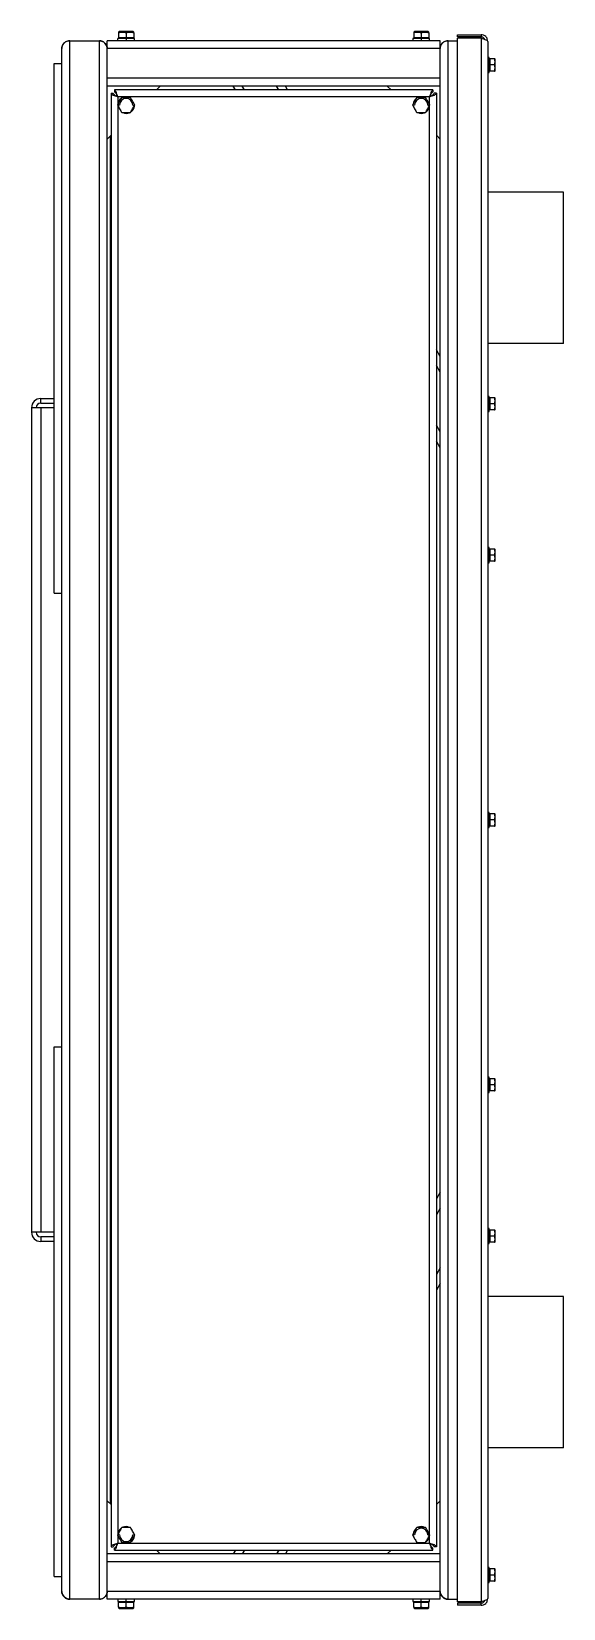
# Paper-space layout '_Sinistra' of a CAD drawing. Header units: millimetres. Extents: x -216 to 136, y -521 to 521.
import ezdxf

# ---------------------------------------------------------------- set-up
doc = ezdxf.new("R2010")
doc.units = ezdxf.units.MM

psp = doc.layouts.new('_Sinistra')

# ---------------------------------------------------------------- linework, layer by layer
at = {"color": 7, "linetype": 'Continuous', "lineweight": 25}
for p, q in [((-190.5, -515), (-190.5, 515)), ((-190.5, 515), (-170.9, 515)), ((-170.9, -515), (-170.9, 515)), ((54.3, 515), (-165.7, 515)), ((-165.7, -515), (-165.7, 515)), ((-158.7, 515), (-158.7, 516.6)), ((-147.7, 516.6), (-158.7, 516.6)), ((-157.6, 521.1), (-158.2, 520.7)), ((-158.2, 520.3), (-158.2, 517.1)), ((-158.2, 517.1), (-148.2, 517.1)), ((-148.9, 521.1), (-157.6, 521.1)), ((-157.2, 517.1), (-157.2, 516.6)), ((-153.2, 521.1), (-153.2, 515)), ((-149.2, 516.6), (-149.2, 517.1)), ((-148.2, 520.7), (-148.9, 521.1)), ((-148.2, 520.3), (-148.2, 517.1)), ((-147.7, 515), (-147.7, 516.6)), ((36.3, 516.6), (36.3, 515)), ((47.3, 516.6), (36.3, 516.6)), ((37.4, 521.1), (36.8, 520.7)), ((36.8, 520.3), (36.8, 517.1)), ((36.8, 517.1), (46.8, 517.1)), ((46.1, 521.1), (37.4, 521.1)), ((37.8, 517.1), (37.8, 516.6)), ((41.8, 521.1), (41.8, 515)), ((45.8, 516.6), (45.8, 517.1)), ((46.8, 520.7), (46.1, 521.1)), ((46.8, 520.3), (46.8, 517.1)), ((47.3, 515), (47.3, 516.6)), ((54.3, -515), (54.3, 515)), ((59.5, 515), (65.8, 515)), ((59.5, -515), (59.5, 515)), ((65.8, 519), (81.3, 519)), ((65.8, 517.5), (65.8, 519)), ((81.3, 517.5), (65.8, 517.5)), ((65.8, -516.8), (65.8, 516.8)), ((81.3, 516.8), (65.8, 516.8)), ((81.3, 519), (81.3, 517.5)), ((81.3, 516.8), (81.3, -516.8)), ((85.8, 514.5), (85.8, -514.5)), ((-195.7, -509.8), (-195.7, 509.8)), ((54.3, 509.8), (-165.7, 509.8)), ((86.6, 504), (85.8, 504)), ((85.8, 501.7), (86.6, 501.7)), ((86.6, 494), (86.6, 504)), ((87.1, 502), (86.6, 502)), ((87.1, 503), (87.1, 495)), ((90.1, 503), (87.1, 503)), ((90.6, 502.8), (90.4, 503)), ((90.6, 495.2), (90.6, 502.8)), ((-200.7, 500), (-195.7, 500)), ((-200.7, 150), (-200.7, 500)), ((54.3, 490.2), (-165.7, 490.2)), ((85.8, 494), (86.6, 494)), ((90.6, 499), (86.6, 499)), ((86.6, 496), (87.1, 496)), ((90.1, 495), (87.1, 495)), ((90.4, 495), (90.6, 495.2)), ((54.3, 485), (-165.7, 485)), ((-163.2, 480.3), (-163.2, -480.3)), ((-163.2, 480.3), (-161.7, 480.3)), ((49.5, 482.5), (-161, 482.5)), ((-161, 482.5), (-161, 481)), ((-130.7, 485), (-133.2, 482.5)), ((-81, 482.5), (-82.4, 485)), ((-75, 482.5), (-76.5, 485)), ((-52.4, 482.5), (-53.9, 485)), ((-46.5, 482.5), (-47.9, 485)), ((21.8, 482.5), (19.3, 485)), ((49.5, 482.5), (49.5, 481)), ((51.8, 480.3), (50.3, 480.3)), ((51.8, 480.3), (51.8, -480.3)), ((-157.6, 472.5), (-159, 472.5)), ((47.3, 478), (-158.7, 478)), ((-158.7, 478), (-158.7, 473)), ((-158.7, 472), (-158.7, -472)), ((-148.9, 472.5), (-147.5, 472.5)), ((37.4, 472.5), (36, 472.5)), ((46.1, 472.5), (47.5, 472.5)), ((47.3, 473), (47.3, 478)), ((47.3, -472), (47.3, 472)), ((-163.2, 452.5), (-165.7, 450)), ((-163.7, 452), (-163.7, -452)), ((54.3, 450), (51.8, 452.5)), ((135.8, 415), (85.8, 415)), ((135.8, 315), (135.8, 415)), ((-163.2, 345), (-163.7, 345)), ((135.8, 315), (85.8, 315)), ((54.3, 306.4), (51.8, 310.8)), ((-163.2, 300), (-163.7, 300)), ((54.3, 296), (51.8, 300.3)), ((-215.7, 272.5), (-215.7, -272.5)), ((-200.7, 272.5), (-215.7, 272.5)), ((-209.7, 275.5), (-209.7, 278.5)), ((-209.7, 278.5), (-200.7, 278.5)), ((-209.7, 275.5), (-200.7, 275.5)), ((-209.7, 272.5), (-209.7, -272.5)), ((-163.2, 272.5), (-163.7, 272.5)), ((86.6, 280), (85.8, 280)), ((85.8, 277.7), (86.6, 277.7)), ((86.6, 270), (86.6, 280)), ((87.1, 278), (86.6, 278)), ((90.6, 275), (86.6, 275)), ((86.6, 272), (87.1, 272)), ((87.1, 279), (87.1, 271)), ((90.1, 279), (87.1, 279)), ((90.1, 271), (87.1, 271)), ((90.6, 278.8), (90.4, 279)), ((90.4, 271), (90.6, 271.2)), ((90.6, 271.2), (90.6, 278.8)), ((54.3, 256.5), (51.8, 260.9)), ((85.8, 270), (86.6, 270)), ((54.3, 246), (51.8, 250.4)), ((86.6, 180), (85.8, 180)), ((85.8, 177.7), (86.6, 177.7)), ((86.6, 170), (86.6, 180)), ((87.1, 178), (86.6, 178)), ((87.1, 179), (87.1, 171)), ((90.1, 179), (87.1, 179)), ((90.6, 178.8), (90.4, 179)), ((90.6, 171.2), (90.6, 178.8)), ((85.8, 170), (86.6, 170)), ((90.6, 175), (86.6, 175)), ((86.6, 172), (87.1, 172)), ((90.1, 171), (87.1, 171)), ((90.4, 171), (90.6, 171.2)), ((-200.7, 150), (-195.7, 150)), ((86.6, 5), (85.8, 5)), ((85.8, 2.7), (86.6, 2.7)), ((86.6, -5), (86.6, 5)), ((87.1, 3), (86.6, 3)), ((87.1, 4), (87.1, -4)), ((90.1, 4), (87.1, 4)), ((90.6, 3.8), (90.4, 4)), ((90.6, -3.8), (90.6, 3.8)), ((85.8, -5), (86.6, -5)), ((90.6, 0), (86.6, 0)), ((86.6, -3), (87.1, -3)), ((90.1, -4), (87.1, -4)), ((90.4, -4), (90.6, -3.8)), ((-200.7, -150), (-195.7, -150)), ((-200.7, -500), (-200.7, -150)), ((86.6, -170), (85.8, -170)), ((85.8, -172.3), (86.6, -172.3)), ((86.6, -180), (86.6, -170)), ((87.1, -172), (86.6, -172)), ((90.6, -175), (86.6, -175)), ((87.1, -171), (87.1, -179)), ((90.1, -171), (87.1, -171)), ((90.6, -171.2), (90.4, -171)), ((90.6, -178.8), (90.6, -171.2)), ((85.8, -180), (86.6, -180)), ((86.6, -178), (87.1, -178)), ((90.1, -179), (87.1, -179)), ((90.4, -179), (90.6, -178.8)), ((54.3, -246), (51.8, -250.4)), ((54.3, -256.5), (51.8, -260.9)), ((86.6, -270), (85.8, -270)), ((86.6, -280), (86.6, -270)), ((-200.7, -272.5), (-215.7, -272.5)), ((-209.7, -275.5), (-209.7, -278.5)), ((-200.7, -275.5), (-209.7, -275.5)), ((-200.7, -278.5), (-209.7, -278.5)), ((-163.2, -272.5), (-163.7, -272.5)), ((85.8, -272.3), (86.6, -272.3)), ((85.8, -280), (86.6, -280)), ((87.1, -272), (86.6, -272)), ((90.6, -275), (86.6, -275)), ((86.6, -278), (87.1, -278)), ((87.1, -271), (87.1, -279)), ((90.1, -271), (87.1, -271)), ((90.1, -279), (87.1, -279)), ((90.6, -271.2), (90.4, -271)), ((90.4, -279), (90.6, -278.8)), ((90.6, -278.8), (90.6, -271.2)), ((-163.2, -300), (-163.7, -300)), ((54.3, -296), (51.8, -300.3)), ((54.3, -306.4), (51.8, -310.8)), ((135.8, -315), (85.8, -315)), ((135.8, -415), (135.8, -315)), ((-163.2, -345), (-163.7, -345)), ((-163.2, -346.2), (-163.7, -346.2)), ((135.8, -415), (85.8, -415)), ((-165.7, -450), (-163.2, -452.5)), ((51.8, -452.5), (54.3, -450)), ((-157.6, -472.5), (-159, -472.5)), ((-158.7, -473), (-158.7, -478)), ((-158.7, -478), (47.3, -478)), ((-148.9, -472.5), (-147.5, -472.5)), ((37.4, -472.5), (36, -472.5)), ((46.1, -472.5), (47.5, -472.5)), ((47.3, -478), (47.3, -473)), ((54.3, -485), (-165.7, -485)), ((-163.2, -480.3), (-161.7, -480.3)), ((-161, -482.5), (-161, -481)), ((-161, -482.5), (49.5, -482.5)), ((-133.2, -482.5), (-130.7, -485)), ((-81, -482.5), (-82.4, -485)), ((-75, -482.5), (-76.5, -485)), ((-52.4, -482.5), (-53.9, -485)), ((-46.5, -482.5), (-47.9, -485)), ((19.3, -485), (21.8, -482.5)), ((49.5, -482.5), (49.5, -481)), ((51.8, -480.3), (50.3, -480.3)), ((-200.7, -500), (-195.7, -500)), ((54.3, -490.2), (-165.7, -490.2)), ((86.6, -494), (85.8, -494)), ((85.8, -496.3), (86.6, -496.3)), ((86.6, -504), (86.6, -494)), ((87.1, -496), (86.6, -496)), ((90.6, -499), (86.6, -499)), ((87.1, -495), (87.1, -503)), ((90.1, -495), (87.1, -495)), ((90.6, -495.2), (90.4, -495)), ((90.6, -502.8), (90.6, -495.2)), ((54.3, -509.8), (-165.7, -509.8)), ((85.8, -504), (86.6, -504)), ((86.6, -502), (87.1, -502)), ((90.1, -503), (87.1, -503)), ((90.4, -503), (90.6, -502.8)), ((-170.9, -515), (-190.5, -515)), ((54.3, -515), (-165.7, -515)), ((-158.7, -515), (-158.7, -516.6)), ((-158.7, -516.6), (-147.7, -516.6)), ((-148.2, -517.1), (-158.2, -517.1)), ((-158.2, -520.3), (-158.2, -517.1)), ((-158.2, -520.7), (-157.6, -521.1)), ((-157.2, -516.6), (-157.2, -517.1)), ((-153.2, -521.1), (-153.2, -515)), ((-149.2, -517.1), (-149.2, -516.6)), ((-148.9, -521.1), (-148.2, -520.7)), ((-148.2, -520.3), (-148.2, -517.1)), ((-147.7, -516.6), (-147.7, -515)), ((36.3, -515), (36.3, -516.6)), ((36.3, -516.6), (47.3, -516.6)), ((46.8, -517.1), (36.8, -517.1)), ((36.8, -520.3), (36.8, -517.1)), ((36.8, -520.7), (37.4, -521.1)), ((37.8, -516.6), (37.8, -517.1)), ((41.8, -521.1), (41.8, -515)), ((45.8, -517.1), (45.8, -516.6)), ((46.1, -521.1), (46.8, -520.7)), ((46.8, -520.3), (46.8, -517.1)), ((47.3, -516.6), (47.3, -515)), ((59.5, -515), (65.8, -515)), ((81.3, -516.8), (65.8, -516.8)), ((65.8, -517.5), (65.8, -519)), ((81.3, -517.5), (65.8, -517.5)), ((81.3, -519), (65.8, -519)), ((81.3, -519), (81.3, -517.5)), ((-157.6, -521.1), (-148.9, -521.1)), ((37.4, -521.1), (46.1, -521.1))]:
    psp.add_line(p, q, dxfattribs=at)
for centre, radius, start, end in [((-153.2, 472.5), 5.5, 127.4937, 172.1802), ((-153.2, 472.5), 4.39, 0, 180), ((-153.2, 472.5), 5.5, 65.5154, 113.664), ((-153.2, 472.5), 5.5, 307.4937, 352.1802), ((41.8, 472.5), 5.5, 127.4937, 172.1802), ((41.8, 472.5), 4.39, 0, 180), ((41.8, 472.5), 5.5, 65.5154, 113.664), ((41.8, 472.5), 5.5, 307.4937, 352.1802), ((-153.2, 472.5), 5.5, 245.5154, 293.664), ((41.8, 472.5), 5.5, 245.5154, 293.664), ((-209.7, 272.5), 6, 90, 180), ((-209.7, 272.5), 3, 90, 180), ((-209.7, -272.5), 6, 180, 270), ((-209.7, -272.5), 3, 180, 270), ((-153.2, -472.5), 5.5, 127.4937, 172.1802), ((-153.2, -472.5), 5.5, 65.5154, 113.664), ((41.8, -472.5), 5.5, 127.4937, 172.1802), ((41.8, -472.5), 4.39, 0, 180), ((41.8, -472.5), 5.5, 65.5154, 113.664), ((-153.2, -472.5), 4.39, 180, 0), ((-153.2, -472.5), 5.5, 245.5154, 293.664), ((-153.2, -472.5), 5.5, 307.4937, 352.1802), ((41.8, -472.5), 5.5, 245.5154, 293.664), ((41.8, -472.5), 5.5, 307.4937, 352.1802)]:
    psp.add_arc(centre, radius, start, end, dxfattribs=at)
for points, knots in [([(-195.7, 509.8), (-195.7, 510.3), (-195.6, 511.2), (-195, 512.6), (-194, 513.8), (-192.9, 514.5), (-191.7, 514.9), (-190.9, 515), (-190.5, 515)], [0, 0, 0, 0, 0.204354, 0.415712, 0.616815, 0.759332, 0.886228, 1, 1, 1, 1]), ([(-190.5, 515), (-191, 515), (-192.1, 514.9), (-193.5, 514.2), (-194.7, 513), (-195.6, 511.5), (-195.7, 510.4), (-195.7, 509.8)], [0, 0, 0, 0, 0.146754, 0.316126, 0.510248, 0.757793, 1, 1, 1, 1]), ([(-170.9, 515), (-170.5, 515), (-169.4, 514.9), (-168, 514.2), (-166.7, 513), (-165.9, 511.5), (-165.8, 510.4), (-165.7, 509.8)], [0, 0, 0, 0, 0.146754, 0.316126, 0.510248, 0.757793, 1, 1, 1, 1]), ([(-165.7, 509.8), (-165.8, 510.3), (-165.9, 511.2), (-166.5, 512.6), (-167.5, 513.8), (-168.6, 514.5), (-169.8, 514.9), (-170.6, 515), (-170.9, 515)], [0, 0, 0, 0, 0.204354, 0.415712, 0.616815, 0.759332, 0.886228, 1, 1, 1, 1]), ([(-158.2, 520.7), (-158.2, 520.7), (-158.2, 520.9), (-158.2, 520.6), (-158.2, 520.3)], [0, 0, 0, 0, 0.000276, 1, 1, 1, 1]), ([(-158.2, 520.3), (-157.4, 520.5), (-155.7, 521), (-154.1, 520.5), (-153.2, 520.3)], [0, 0, 0, 0, 0.499067, 1, 1, 1, 1]), ([(-153.2, 520.3), (-152.4, 520.5), (-150.7, 521), (-149.1, 520.5), (-148.2, 520.3)], [0, 0, 0, 0, 0.4990672, 1, 1, 1, 1]), ([(-148.2, 520.3), (-148.2, 520.6), (-148.2, 520.9), (-148.2, 520.7), (-148.2, 520.7)], [0, 0, 0, 0, 0.999724, 1, 1, 1, 1]), ([(36.8, 520.7), (36.8, 520.7), (36.8, 520.9), (36.8, 520.6), (36.8, 520.3)], [0, 0, 0, 0, 0.000276, 1, 1, 1, 1]), ([(36.8, 520.3), (37.6, 520.5), (39.3, 521), (40.9, 520.5), (41.8, 520.3)], [0, 0, 0, 0, 0.499067, 1, 1, 1, 1]), ([(41.8, 520.3), (42.6, 520.5), (44.3, 521), (45.9, 520.5), (46.8, 520.3)], [0, 0, 0, 0, 0.4990672, 1, 1, 1, 1]), ([(46.8, 520.3), (46.8, 520.6), (46.8, 520.9), (46.8, 520.7), (46.8, 520.7)], [0, 0, 0, 0, 0.999724, 1, 1, 1, 1]), ([(59.5, 515), (59, 515), (57.9, 514.9), (56.5, 514.2), (55.3, 513), (54.4, 511.5), (54.3, 510.4), (54.3, 509.8)], [0, 0, 0, 0, 0.146754, 0.316126, 0.510248, 0.757793, 1, 1, 1, 1]), ([(54.3, 509.8), (54.3, 510.3), (54.4, 511.2), (55, 512.6), (56, 513.8), (57.1, 514.5), (58.3, 514.9), (59.1, 515), (59.5, 515)], [0, 0, 0, 0, 0.204354, 0.415712, 0.616815, 0.759332, 0.886228, 1, 1, 1, 1]), ([(83.9, 515.9), (83.7, 516.1), (83.4, 516.7), (82.4, 517.4), (81.6, 517.5), (81.3, 517.5)], [0, 0, 0, 0, 0.2800088, 0.6400044, 1, 1, 1, 1]), ([(90.1, 503), (90.2, 502.3), (90.6, 501), (90.2, 499.7), (90.1, 499)], [0, 0, 0, 0, 0.499067, 1, 1, 1, 1]), ([(90.4, 503), (90.4, 503), (90.5, 503), (90.3, 503), (90.1, 503)], [0, 0, 0, 0, 0.0002857, 1, 1, 1, 1]), ([(90.1, 499), (90.2, 498.3), (90.6, 497), (90.2, 495.7), (90.1, 495)], [0, 0, 0, 0, 0.499067, 1, 1, 1, 1]), ([(90.1, 495), (90.3, 495), (90.5, 495), (90.4, 495), (90.4, 495)], [0, 0, 0, 0, 0.9997143, 1, 1, 1, 1]), ([(-156.1, 477.5), (-156.6, 476.7), (-157.6, 475), (-158.5, 473.3), (-159, 472.5)], [0, 0, 0, 0, 0.499067, 1, 1, 1, 1]), ([(-159, 472.5), (-158.5, 471.7), (-157.6, 470), (-156.6, 468.3), (-156.1, 467.5)], [0, 0, 0, 0, 0.4990672, 1, 1, 1, 1]), ([(-150.4, 477.5), (-151.3, 477.5), (-153.2, 477.5), (-155.2, 477.5), (-156.1, 477.5)], [0, 0, 0, 0, 0.500137, 1, 1, 1, 1]), ([(-147.5, 472.5), (-148, 473.3), (-148.9, 475), (-149.9, 476.7), (-150.4, 477.5)], [0, 0, 0, 0, 0.499067, 1, 1, 1, 1]), ([(-150.4, 467.5), (-149.9, 468.3), (-148.9, 470), (-148, 471.7), (-147.5, 472.5)], [0, 0, 0, 0, 0.499067, 1, 1, 1, 1]), ([(38.9, 477.5), (38.4, 476.7), (37.4, 475), (36.5, 473.3), (36, 472.5)], [0, 0, 0, 0, 0.499067, 1, 1, 1, 1]), ([(36, 472.5), (36.5, 471.7), (37.4, 470), (38.4, 468.3), (38.9, 467.5)], [0, 0, 0, 0, 0.4990672, 1, 1, 1, 1]), ([(44.6, 477.5), (43.7, 477.5), (41.8, 477.5), (39.8, 477.5), (38.9, 477.5)], [0, 0, 0, 0, 0.500137, 1, 1, 1, 1]), ([(47.5, 472.5), (47, 473.3), (46.1, 475), (45.1, 476.7), (44.6, 477.5)], [0, 0, 0, 0, 0.499067, 1, 1, 1, 1]), ([(44.6, 467.5), (45.1, 468.3), (46.1, 470), (47, 471.7), (47.5, 472.5)], [0, 0, 0, 0, 0.499067, 1, 1, 1, 1]), ([(-156.1, 467.5), (-155.2, 467.5), (-153.2, 467.5), (-151.3, 467.5), (-150.4, 467.5)], [0, 0, 0, 0, 0.499863, 1, 1, 1, 1]), ([(38.9, 467.5), (39.8, 467.5), (41.8, 467.5), (43.7, 467.5), (44.6, 467.5)], [0, 0, 0, 0, 0.499863, 1, 1, 1, 1]), ([(90.1, 279), (90.2, 278.3), (90.6, 277), (90.2, 275.7), (90.1, 275)], [0, 0, 0, 0, 0.499067, 1, 1, 1, 1]), ([(90.4, 279), (90.4, 279), (90.5, 279), (90.3, 279), (90.1, 279)], [0, 0, 0, 0, 0.000286, 1, 1, 1, 1]), ([(90.1, 275), (90.2, 274.3), (90.6, 273), (90.2, 271.7), (90.1, 271)], [0, 0, 0, 0, 0.499067, 1, 1, 1, 1]), ([(90.1, 271), (90.3, 271), (90.5, 271), (90.4, 271), (90.4, 271)], [0, 0, 0, 0, 0.999714, 1, 1, 1, 1]), ([(90.1, 179), (90.2, 178.3), (90.6, 177), (90.2, 175.7), (90.1, 175)], [0, 0, 0, 0, 0.499067, 1, 1, 1, 1]), ([(90.4, 179), (90.4, 179), (90.5, 179), (90.3, 179), (90.1, 179)], [0, 0, 0, 0, 0.0002857, 1, 1, 1, 1]), ([(90.1, 175), (90.2, 174.3), (90.6, 173), (90.2, 171.7), (90.1, 171)], [0, 0, 0, 0, 0.499067, 1, 1, 1, 1]), ([(90.1, 171), (90.3, 171), (90.5, 171), (90.4, 171), (90.4, 171)], [0, 0, 0, 0, 0.9997143, 1, 1, 1, 1]), ([(90.1, 4), (90.2, 3.3), (90.6, 2), (90.2, 0.7), (90.1, 0)], [0, 0, 0, 0, 0.499067, 1, 1, 1, 1]), ([(90.4, 4), (90.4, 4), (90.5, 4), (90.3, 4), (90.1, 4)], [0, 0, 0, 0, 0.0002857, 1, 1, 1, 1]), ([(90.1, 0), (90.2, -0.7), (90.6, -2), (90.2, -3.3), (90.1, -4)], [0, 0, 0, 0, 0.499067, 1, 1, 1, 1]), ([(90.1, -4), (90.3, -4), (90.5, -4), (90.4, -4), (90.4, -4)], [0, 0, 0, 0, 0.9997143, 1, 1, 1, 1]), ([(90.1, -171), (90.2, -171.7), (90.6, -173), (90.2, -174.3), (90.1, -175)], [0, 0, 0, 0, 0.499067, 1, 1, 1, 1]), ([(90.4, -171), (90.4, -171), (90.5, -171), (90.3, -171), (90.1, -171)], [0, 0, 0, 0, 0.0002857, 1, 1, 1, 1]), ([(90.1, -175), (90.2, -175.7), (90.6, -177), (90.2, -178.3), (90.1, -179)], [0, 0, 0, 0, 0.499067, 1, 1, 1, 1]), ([(90.1, -179), (90.3, -179), (90.5, -179), (90.4, -179), (90.4, -179)], [0, 0, 0, 0, 0.9997143, 1, 1, 1, 1]), ([(90.1, -271), (90.2, -271.7), (90.6, -273), (90.2, -274.3), (90.1, -275)], [0, 0, 0, 0, 0.499067, 1, 1, 1, 1]), ([(90.4, -271), (90.4, -271), (90.5, -271), (90.3, -271), (90.1, -271)], [0, 0, 0, 0, 0.000286, 1, 1, 1, 1]), ([(90.1, -275), (90.2, -275.7), (90.6, -277), (90.2, -278.3), (90.1, -279)], [0, 0, 0, 0, 0.499067, 1, 1, 1, 1]), ([(90.1, -279), (90.3, -279), (90.5, -279), (90.4, -279), (90.4, -279)], [0, 0, 0, 0, 0.999714, 1, 1, 1, 1]), ([(-156.1, -467.5), (-156.6, -468.3), (-157.6, -470), (-158.5, -471.7), (-159, -472.5)], [0, 0, 0, 0, 0.499067, 1, 1, 1, 1]), ([(-150.4, -467.5), (-151.3, -467.5), (-153.2, -467.5), (-155.2, -467.5), (-156.1, -467.5)], [0, 0, 0, 0, 0.500137, 1, 1, 1, 1]), ([(-147.5, -472.5), (-148, -471.7), (-148.9, -470), (-149.9, -468.3), (-150.4, -467.5)], [0, 0, 0, 0, 0.499067, 1, 1, 1, 1]), ([(38.9, -467.5), (38.4, -468.3), (37.4, -470), (36.5, -471.7), (36, -472.5)], [0, 0, 0, 0, 0.499067, 1, 1, 1, 1]), ([(44.6, -467.5), (43.7, -467.5), (41.8, -467.5), (39.8, -467.5), (38.9, -467.5)], [0, 0, 0, 0, 0.500137, 1, 1, 1, 1]), ([(47.5, -472.5), (47, -471.7), (46.1, -470), (45.1, -468.3), (44.6, -467.5)], [0, 0, 0, 0, 0.499067, 1, 1, 1, 1]), ([(-159, -472.5), (-158.5, -473.3), (-157.6, -475), (-156.6, -476.7), (-156.1, -477.5)], [0, 0, 0, 0, 0.4990672, 1, 1, 1, 1]), ([(-156.1, -477.5), (-155.2, -477.5), (-153.2, -477.5), (-151.3, -477.5), (-150.4, -477.5)], [0, 0, 0, 0, 0.499863, 1, 1, 1, 1]), ([(-150.4, -477.5), (-149.9, -476.7), (-148.9, -475), (-148, -473.3), (-147.5, -472.5)], [0, 0, 0, 0, 0.499067, 1, 1, 1, 1]), ([(36, -472.5), (36.5, -473.3), (37.4, -475), (38.4, -476.7), (38.9, -477.5)], [0, 0, 0, 0, 0.4990672, 1, 1, 1, 1]), ([(38.9, -477.5), (39.8, -477.5), (41.8, -477.5), (43.7, -477.5), (44.6, -477.5)], [0, 0, 0, 0, 0.499863, 1, 1, 1, 1]), ([(44.6, -477.5), (45.1, -476.7), (46.1, -475), (47, -473.3), (47.5, -472.5)], [0, 0, 0, 0, 0.499067, 1, 1, 1, 1]), ([(90.1, -495), (90.2, -495.7), (90.6, -497), (90.2, -498.3), (90.1, -499)], [0, 0, 0, 0, 0.499067, 1, 1, 1, 1]), ([(90.4, -495), (90.4, -495), (90.5, -495), (90.3, -495), (90.1, -495)], [0, 0, 0, 0, 0.0002857, 1, 1, 1, 1]), ([(90.1, -499), (90.2, -499.7), (90.6, -501), (90.2, -502.3), (90.1, -503)], [0, 0, 0, 0, 0.499067, 1, 1, 1, 1]), ([(-190.5, -515), (-191, -515), (-192.1, -514.9), (-193.5, -514.2), (-194.7, -513), (-195.6, -511.5), (-195.7, -510.4), (-195.7, -509.8)], [0, 0, 0, 0, 0.146754, 0.316126, 0.510248, 0.757793, 1, 1, 1, 1]), ([(-195.7, -509.8), (-195.7, -510.3), (-195.6, -511.3), (-195, -512.6), (-194, -513.8), (-192.9, -514.5), (-191.7, -514.9), (-190.9, -515), (-190.5, -515)], [0, 0, 0, 0, 0.204354, 0.415712, 0.616815, 0.759332, 0.886228, 1, 1, 1, 1]), ([(-165.7, -509.8), (-165.8, -510.3), (-165.9, -511.3), (-166.5, -512.6), (-167.5, -513.8), (-168.6, -514.5), (-169.8, -514.9), (-170.6, -515), (-170.9, -515)], [0, 0, 0, 0, 0.204354, 0.415712, 0.616815, 0.759332, 0.886228, 1, 1, 1, 1]), ([(-170.9, -515), (-170.5, -515), (-169.4, -514.9), (-168, -514.2), (-166.7, -513), (-165.9, -511.5), (-165.8, -510.4), (-165.7, -509.8)], [0, 0, 0, 0, 0.146754, 0.316126, 0.510248, 0.757793, 1, 1, 1, 1]), ([(54.3, -509.8), (54.3, -510.3), (54.4, -511.3), (55, -512.6), (56, -513.8), (57.1, -514.5), (58.3, -514.9), (59.1, -515), (59.5, -515)], [0, 0, 0, 0, 0.204354, 0.415712, 0.616815, 0.759332, 0.886228, 1, 1, 1, 1]), ([(59.5, -515), (59, -515), (57.9, -514.9), (56.5, -514.2), (55.3, -513), (54.4, -511.5), (54.3, -510.4), (54.3, -509.8)], [0, 0, 0, 0, 0.146754, 0.316126, 0.510248, 0.757793, 1, 1, 1, 1]), ([(90.1, -503), (90.3, -503), (90.5, -503), (90.4, -503), (90.4, -503)], [0, 0, 0, 0, 0.9997143, 1, 1, 1, 1]), ([(-158.2, -520.3), (-158.2, -520.6), (-158.2, -520.9), (-158.2, -520.7), (-158.2, -520.7)], [0, 0, 0, 0, 0.999724, 1, 1, 1, 1]), ([(-153.2, -520.3), (-154.1, -520.5), (-155.7, -521), (-157.4, -520.5), (-158.2, -520.3)], [0, 0, 0, 0, 0.4990672, 1, 1, 1, 1]), ([(-148.2, -520.3), (-149.1, -520.5), (-150.7, -521), (-152.4, -520.5), (-153.2, -520.3)], [0, 0, 0, 0, 0.499067, 1, 1, 1, 1]), ([(-148.2, -520.7), (-148.2, -520.7), (-148.2, -520.9), (-148.2, -520.6), (-148.2, -520.3)], [0, 0, 0, 0, 0.000276, 1, 1, 1, 1]), ([(41.8, -520.3), (40.9, -520.5), (39.3, -521), (37.6, -520.5), (36.8, -520.3)], [0, 0, 0, 0, 0.4990672, 1, 1, 1, 1]), ([(36.8, -520.3), (36.8, -520.6), (36.8, -520.9), (36.8, -520.7), (36.8, -520.7)], [0, 0, 0, 0, 0.999724, 1, 1, 1, 1]), ([(46.8, -520.3), (45.9, -520.5), (44.3, -521), (42.6, -520.5), (41.8, -520.3)], [0, 0, 0, 0, 0.499067, 1, 1, 1, 1]), ([(46.8, -520.7), (46.8, -520.7), (46.8, -520.9), (46.8, -520.6), (46.8, -520.3)], [0, 0, 0, 0, 0.000276, 1, 1, 1, 1]), ([(81.3, -517.5), (81.6, -517.5), (82.4, -517.4), (83.4, -516.7), (83.7, -516.1), (83.9, -515.9)], [0, 0, 0, 0, 0.3599956, 0.7199912, 1, 1, 1, 1])]:
    psp.add_open_spline(points, degree=3, knots=knots, dxfattribs=at)
for points in [[(85.8, 514.5), (85.7, 515.1), (85.6, 516.3), (84.5, 517.8), (83, 518.8), (81.8, 518.9), (81.3, 519)], [(81.3, 516.8), (81.8, 516.6), (83, 516.2), (84.5, 515.6), (85.6, 515.1), (85.7, 514.7), (85.8, 514.5)], [(-163.2, 480.3), (-163.2, 480.1), (-163, 479.7), (-162, 479.1), (-160.5, 478.6), (-159.3, 478.2), (-158.7, 478)], [(-161.7, 480.3), (-161.7, 480.1), (-161.6, 479.7), (-160.9, 479.1), (-159.9, 478.6), (-159.1, 478.2), (-158.7, 478)], [(-158.7, 478), (-158.9, 478.6), (-159.3, 479.8), (-159.9, 481.3), (-160.5, 482.3), (-160.8, 482.4), (-161, 482.5)], [(-158.7, 478), (-158.9, 478.4), (-159.3, 479.2), (-159.9, 480.2), (-160.5, 480.9), (-160.8, 481), (-161, 481)], [(49.5, 482.5), (49.4, 482.4), (49, 482.3), (48.4, 481.3), (47.8, 479.8), (47.4, 478.6), (47.3, 478)], [(49.5, 481), (49.4, 481), (49, 480.9), (48.4, 480.2), (47.8, 479.2), (47.4, 478.4), (47.3, 478)], [(47.3, 478), (47.8, 478.2), (49, 478.6), (50.5, 479.1), (51.6, 479.7), (51.7, 480.1), (51.8, 480.3)], [(47.3, 478), (47.6, 478.2), (48.4, 478.6), (49.4, 479.1), (50.1, 479.7), (50.2, 480.1), (50.3, 480.3)], [(-158.7, -478), (-159.3, -478.2), (-160.5, -478.6), (-162, -479.1), (-163, -479.7), (-163.2, -480.1), (-163.2, -480.3)], [(-158.7, -478), (-159.1, -478.2), (-159.9, -478.6), (-160.9, -479.1), (-161.6, -479.7), (-161.7, -480.1), (-161.7, -480.3)], [(-161, -482.5), (-160.8, -482.4), (-160.5, -482.3), (-159.9, -481.3), (-159.3, -479.8), (-158.9, -478.6), (-158.7, -478)], [(-161, -481), (-160.8, -481), (-160.5, -480.9), (-159.9, -480.2), (-159.3, -479.2), (-158.9, -478.4), (-158.7, -478)], [(47.3, -478), (47.4, -478.6), (47.8, -479.8), (48.4, -481.3), (49, -482.3), (49.4, -482.4), (49.5, -482.5)], [(51.8, -480.3), (51.7, -480.1), (51.6, -479.7), (50.5, -479.1), (49, -478.6), (47.8, -478.2), (47.3, -478)], [(50.3, -480.3), (50.2, -480.1), (50.1, -479.7), (49.4, -479.1), (48.4, -478.6), (47.6, -478.2), (47.3, -478)], [(47.3, -478), (47.4, -478.4), (47.8, -479.2), (48.4, -480.2), (49, -480.9), (49.4, -481), (49.5, -481)], [(85.8, -514.5), (85.7, -514.7), (85.6, -515.1), (84.5, -515.6), (83, -516.2), (81.8, -516.6), (81.3, -516.8)], [(81.3, -519), (81.8, -518.9), (83, -518.8), (84.5, -517.8), (85.6, -516.3), (85.7, -515.1), (85.8, -514.5)]]:
    psp.add_open_spline(points, degree=3, dxfattribs=at)

doc.saveas('drawing.dxf')
